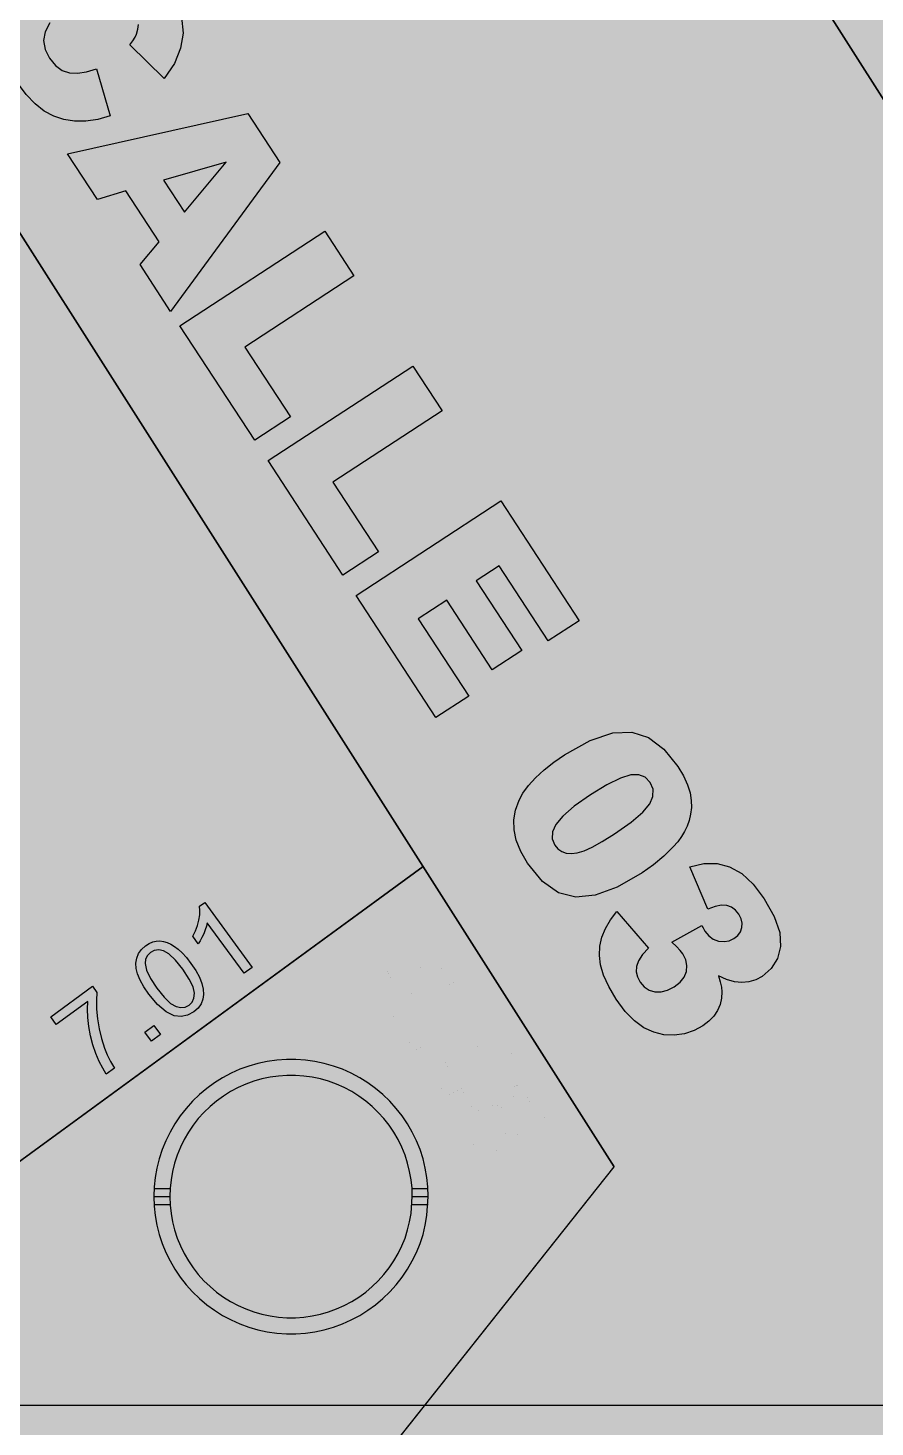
# Model space of a CAD drawing. Extents: x -5280327 to 29700, y -3925683 to 5564800.
# Drawn here: x 21422 to 21837, y 6137 to 6822 of the extents above; entities that cross this region are included whole.
import ezdxf

# ---------------------------------------------------------------- set-up
doc = ezdxf.new("R2010")
doc.units = 0
doc.linetypes.add('6', pattern=[2640.874023, 1320.437012, -1320.437012])
doc.layers.get('0').update_dxf_attribs({"linetype": 'CONTINUOUS'})
for name, color, linetype in [('31_PREDIOS_TOTAL', 7, 'CONTINUOUS'), ('CIRCULO', 7, 'CONTINUOUS'), ('LOTES', 7, 'CONTINUOUS')]:
    doc.layers.add(name, color=color, linetype=linetype)

msp = doc.modelspace()

# ---------------------------------------------------------------- linework, layer by layer
at = {"color": 7, "linetype": '6', "const_width": 10343.08}
msp.add_lwpolyline([(0, 29405.62), (24528.32, 0)], dxfattribs=at)
msp.add_lwpolyline([(0, 29405.62), (24528.32, 0)], dxfattribs=at)
at = {"color": 7}
for points in [[(22560.27, 7115.49), (22412.66, 7347.31), (21781.37, 6880.34), (21928.99, 6648.52), (22560.27, 7115.49)], [(21709, 6264.81), (21615.4, 6411.82), (20728.18, 5763.43), (20987.49, 5356.19), (21709, 6264.81)]]:
    msp.add_lwpolyline(points, dxfattribs=at)
for points in [[(21486.15, 7343.98, 66160.85), (22795.89, 8312.81, 66160.85), (22783.68, 8211.55, 66160.85), (22780.59, 7770.15, 66160.85), (22774.56, 7470.11, 66160.85), (22830.8, 7201.06, 66160.85), (22856.18, 7079.67, 66160.85), (22179.52, 6255.07, 66160.85), (21486.15, 7343.98, 66160.85)], [(17635.32, 4495.49, 66061.73), (18499.52, 3138.29, 66061.73), (20519.62, 4766.99, 66061.73), (21709, 6264.81, 66061.73), (21170.51, 7110.5, 66061.73), (17635.32, 4495.49, 66061.73)], [(21497.19, 6827.3, -190365.02), (21497.93, 6819.6, -190365.02), (21497.93, 6819.6, -190365.02), (21496.73, 6812.15, -190365.01), (21493.67, 6804.74, -190365.01), (21488.74, 6797.35, -190365), (21471.81, 6813.88, -190365.01), (21471.81, 6813.88, -190365.01), (21473.33, 6815.85, -190365.01), (21474.45, 6817.59, -190365.01), (21475.16, 6819.1, -190365.01), (21475.16, 6819.1, -190365.01), (21475.85, 6821.42, -190365.01), (21476.16, 6823.76, -190365.01)], [(21455.58, 6802.1, -190364.99), (21462.32, 6779.12, -190364.99), (21462.32, 6779.12, -190364.99), (21456.23, 6777.34, -190364.98), (21450.41, 6776.43, -190364.98), (21444.85, 6776.4, -190364.98), (21444.85, 6776.4, -190364.98), (21439.58, 6777.23, -190364.98), (21434.61, 6778.89, -190364.98), (21429.94, 6781.39, -190364.97), (21429.94, 6781.39, -190364.97), (21425.49, 6784.87, -190364.97), (21421.15, 6789.49, -190364.98), (21416.94, 6795.27, -190364.98), (21416.94, 6795.27, -190364.98), (21412.59, 6802.74, -190364.98), (21409.6, 6809.77, -190364.98), (21407.97, 6816.34, -190364.98), (21407.97, 6816.34, -190364.98), (21407.74, 6822.83, -190364.99)], [(21432.8, 6824.6, -190365), (21430.36, 6820.17, -190364.99), (21430.36, 6820.17, -190364.99), (21429.7, 6815.88, -190364.99), (21430.43, 6811.57, -190364.99), (21432.56, 6807.26, -190364.99), (21432.56, 6807.26, -190364.99), (21435.46, 6803.67, -190364.99), (21438.71, 6801.27, -190364.99), (21442.29, 6800.07, -190364.99), (21442.29, 6800.07, -190364.99), (21446.27, 6799.89, -190364.99), (21450.7, 6800.57, -190364.99), (21455.58, 6802.1, -190364.99)], [(21486.29, 6717.41, -190364.96), (21469.99, 6742.35, -190364.97), (21456.06, 6738.14, -190364.96), (21441.44, 6760.52, -190364.97), (21529.69, 6780.18, -190365.01), (21545.28, 6756.3, -190365), (21491.83, 6683.39, -190364.95), (21476.86, 6706.29, -190364.95), (21486.29, 6717.41, -190364.96)], [(21518.96, 6756.48, -190364.99), (21488.41, 6747.62, -190364.98), (21498.61, 6732.01, -190364.97), (21518.96, 6756.48, -190364.99)], [(21567.26, 6722.66, -190364.99), (21581.56, 6700.77, -190364.99), (21528.16, 6665.88, -190364.95), (21550.48, 6631.71, -190364.94), (21533.03, 6620.31, -190364.93), (21496.41, 6676.38, -190364.95), (21567.26, 6722.66, -190364.99)], [(21610.39, 6656.65, -190364.98), (21624.69, 6634.75, -190364.97), (21571.29, 6599.86, -190364.93), (21593.61, 6565.69, -190364.92), (21576.16, 6554.3, -190364.91), (21539.54, 6610.36, -190364.93), (21610.39, 6656.65, -190364.98)], [(21653.49, 6590.68, -190364.96), (21691.82, 6532, -190364.94), (21676.69, 6522.12, -190364.93), (21652.69, 6558.85, -190364.94), (21641.43, 6551.49, -190364.93), (21663.69, 6517.42, -190364.92), (21649.24, 6507.98, -190364.91), (21626.98, 6542.05, -190364.92), (21613.02, 6532.93, -190364.91), (21637.71, 6495.14, -190364.9), (21621.66, 6484.65, -190364.89), (21582.64, 6544.39, -190364.91), (21653.49, 6590.68, -190364.96)], [(21684.56, 6466.37, -190364.91), (21684.56, 6466.37, -190364.91), (21697.21, 6473.48, -190364.91), (21708.22, 6477.22, -190364.92), (21717.59, 6477.57, -190364.92), (21717.59, 6477.57, -190364.92), (21725.79, 6474.81, -190364.93), (21733.31, 6469.18, -190364.92), (21740.13, 6460.68, -190364.92), (21740.13, 6460.68, -190364.92), (21742.87, 6456.07, -190364.92), (21744.84, 6451.77, -190364.92), (21746.04, 6447.79, -190364.92), (21746.04, 6447.79, -190364.92), (21746.62, 6444.07, -190364.92), (21746.73, 6440.57, -190364.92), (21746.34, 6437.3, -190364.91), (21746.34, 6437.3, -190364.91), (21745.6, 6434.25, -190364.91), (21744.61, 6431.43, -190364.91), (21743.38, 6428.85, -190364.91), (21743.38, 6428.85, -190364.91), (21741.87, 6426.37, -190364.91), (21740.03, 6423.9, -190364.9), (21737.86, 6421.41, -190364.9), (21737.86, 6421.41, -190364.9), (21733.22, 6416.81, -190364.9), (21728.14, 6412.55, -190364.89), (21722.63, 6408.63, -190364.89), (21722.63, 6408.63, -190364.89), (21710.45, 6401.71, -190364.88), (21699.62, 6397.74, -190364.88), (21690.14, 6396.72, -190364.87), (21690.14, 6396.72, -190364.87), (21681.65, 6398.87, -190364.87), (21673.77, 6404.41, -190364.87), (21666.52, 6413.35, -190364.87), (21666.52, 6413.35, -190364.87), (21663.19, 6419.14, -190364.87), (21660.99, 6424.58, -190364.88), (21659.93, 6429.66, -190364.88), (21659.93, 6429.66, -190364.88), (21659.87, 6434.55, -190364.88), (21660.69, 6439.39, -190364.88), (21662.39, 6444.16, -190364.89), (21662.39, 6444.16, -190364.89), (21664.28, 6447.66, -190364.89), (21666.98, 6451.32, -190364.89), (21670.49, 6455.15, -190364.9), (21670.49, 6455.15, -190364.9), (21674.65, 6459, -190364.9), (21679.35, 6462.74, -190364.9), (21684.56, 6466.37, -190364.91)], [(21697.27, 6446.82, -190364.9), (21689.37, 6441.28, -190364.89), (21683.73, 6436.46, -190364.89), (21680.35, 6432.35, -190364.89), (21680.35, 6432.35, -190364.89), (21678.79, 6428.72, -190364.88), (21678.65, 6425.33, -190364.88), (21679.92, 6422.18, -190364.88), (21679.92, 6422.18, -190364.88), (21681.4, 6420.42, -190364.88), (21683.24, 6419.15, -190364.88), (21685.42, 6418.35, -190364.88), (21685.42, 6418.35, -190364.88), (21687.96, 6418.11, -190364.88), (21690.89, 6418.48, -190364.88), (21694.18, 6419.46, -190364.89), (21694.18, 6419.46, -190364.89), (21698.15, 6421.23, -190364.89), (21703.1, 6423.97, -190364.89), (21709.02, 6427.67, -190364.9), (21709.02, 6427.67, -190364.9), (21717.23, 6433.41, -190364.9), (21723.03, 6438.34, -190364.91), (21726.43, 6442.45, -190364.91), (21726.43, 6442.45, -190364.91), (21727.91, 6446.08, -190364.91), (21727.96, 6449.53, -190364.91), (21726.59, 6452.81, -190364.91), (21726.59, 6452.81, -190364.91), (21724.11, 6455.4, -190364.91), (21720.93, 6456.67, -190364.91), (21717.03, 6456.62, -190364.91), (21717.03, 6456.62, -190364.91), (21712, 6455.06, -190364.91), (21705.41, 6451.79, -190364.91), (21697.27, 6446.82, -190364.9)], [(21615.4, 6411.82, 66284.73), (18066.53, 3818.29, 66284.73)], [(21754.81, 6390.83, -190364.89), (21745.98, 6411.62, -190364.9), (21745.98, 6411.62, -190364.9), (21752.77, 6413.17, -190364.9), (21759.26, 6413.16, -190364.91), (21765.44, 6411.61, -190364.91), (21765.44, 6411.61, -190364.91), (21771.34, 6408.32, -190364.91), (21776.99, 6403.12, -190364.91), (21782.38, 6396.02, -190364.91), (21782.38, 6396.02, -190364.91), (21787.29, 6387.25, -190364.9), (21789.93, 6379.44, -190364.9), (21790.31, 6372.58, -190364.9), (21790.31, 6372.58, -190364.9), (21788.81, 6366.7, -190364.89), (21785.83, 6361.81, -190364.89), (21781.35, 6357.91, -190364.89), (21781.35, 6357.91, -190364.89), (21778.2, 6356.25, -190364.88), (21774.89, 6355.28, -190364.88), (21771.4, 6354.99, -190364.88), (21771.4, 6354.99, -190364.88), (21767.74, 6355.39, -190364.88), (21763.91, 6356.5, -190364.88), (21759.91, 6358.31, -190364.88), (21759.91, 6358.31, -190364.88), (21760.85, 6355.32, -190364.88), (21761.43, 6352.71, -190364.88), (21761.65, 6350.48, -190364.87), (21761.65, 6350.48, -190364.87), (21761.47, 6347.26, -190364.87), (21760.76, 6344.18, -190364.87), (21759.51, 6341.26, -190364.87), (21759.51, 6341.26, -190364.87), (21757.7, 6338.52, -190364.87), (21755.3, 6336.02, -190364.87), (21752.3, 6333.76, -190364.86), (21752.3, 6333.76, -190364.86), (21748, 6331.46, -190364.86), (21743.34, 6329.96, -190364.86), (21738.32, 6329.24, -190364.86), (21738.32, 6329.24, -190364.86), (21733.21, 6329.44, -190364.85), (21728.26, 6330.64, -190364.85), (21723.48, 6332.86, -190364.85), (21723.48, 6332.86, -190364.85), (21718.85, 6336.23, -190364.85), (21714.34, 6340.89, -190364.85), (21709.96, 6346.85, -190364.85), (21709.96, 6346.85, -190364.85), (21706.3, 6353, -190364.86), (21703.74, 6358.58, -190364.86), (21702.27, 6363.58, -190364.86), (21702.27, 6363.58, -190364.86), (21701.73, 6368.22, -190364.86), (21701.95, 6372.73, -190364.86), (21702.92, 6377.11, -190364.87), (21702.92, 6377.11, -190364.87), (21704.64, 6381.39, -190364.87), (21707.1, 6385.63, -190364.87), (21710.3, 6389.82, -190364.88), (21725.76, 6371.86, -190364.87), (21725.76, 6371.86, -190364.87), (21722.8, 6368.62, -190364.87), (21720.84, 6365.62, -190364.87), (21719.87, 6362.87, -190364.87), (21719.87, 6362.87, -190364.87), (21719.76, 6360.27, -190364.86), (21720.34, 6357.7, -190364.86), (21721.63, 6355.16, -190364.86), (21721.63, 6355.16, -190364.86), (21723.59, 6352.88, -190364.86), (21725.99, 6351.31, -190364.86), (21728.84, 6350.46, -190364.86), (21728.84, 6350.46, -190364.86), (21731.95, 6350.4, -190364.86), (21735.1, 6351.21, -190364.87), (21738.3, 6352.88, -190364.87), (21738.3, 6352.88, -190364.87), (21741.15, 6355.15, -190364.87), (21743.14, 6357.65, -190364.87), (21744.27, 6360.4, -190364.87), (21744.27, 6360.4, -190364.87), (21744.54, 6363.28, -190364.88), (21743.94, 6366.16, -190364.88), (21742.48, 6369.06, -190364.88), (21742.48, 6369.06, -190364.88), (21741.22, 6370.71, -190364.88), (21739.44, 6372.59, -190364.88), (21737.15, 6374.68, -190364.88), (21751.88, 6382.85, -190364.89), (21751.88, 6382.85, -190364.89), (21752.41, 6381.75, -190364.89), (21752.89, 6380.84, -190364.89), (21753.31, 6380.13, -190364.89), (21753.31, 6380.13, -190364.89), (21755.18, 6377.88, -190364.89), (21757.4, 6376.26, -190364.89), (21759.99, 6375.29, -190364.89), (21759.99, 6375.29, -190364.89), (21762.68, 6375, -190364.89), (21765.19, 6375.41, -190364.89), (21767.53, 6376.53, -190364.89), (21767.53, 6376.53, -190364.89), (21769.4, 6378.06, -190364.89), (21770.71, 6379.83, -190364.89), (21771.44, 6381.84, -190364.89), (21771.44, 6381.84, -190364.89), (21771.57, 6383.99, -190364.9), (21771.05, 6386.18, -190364.9), (21769.9, 6388.42, -190364.9), (21769.9, 6388.42, -190364.9), (21768.24, 6390.44, -190364.9), (21766.31, 6391.87, -190364.9), (21764.1, 6392.7, -190364.9), (21764.1, 6392.7, -190364.9), (21761.5, 6392.85, -190364.9), (21758.4, 6392.23, -190364.89), (21754.81, 6390.83, -190364.89)], [(20519.62, 4766.99, 66061.73), (21709, 6264.81, 66061.73)]]:
    msp.add_polyline3d(points, dxfattribs=at)
at = {"layer": '31_PREDIOS_TOTAL', "color": 7, "const_width": 0.00153}
for points in [[(21598.96, 6341.02), (21606.87, 6346.06), (21597.74, 6360.39), (21601.46, 6362.76), (21632.47, 6361.31), (21634.58, 6358), (21613.17, 6344.37), (21616.01, 6339.91), (21612.29, 6337.54), (21609.45, 6342), (21601.54, 6336.97), (21598.96, 6341.02)], [(21625.48, 6357.91), (21604, 6358.77), (21610.59, 6348.43)], [(21608.47, 6326.08), (21613.09, 6329.02), (21616.03, 6324.4), (21611.41, 6321.46), (21608.47, 6326.08)], [(21623.47, 6302.53), (21631.38, 6307.57), (21622.25, 6321.9), (21625.97, 6324.27), (21656.98, 6322.82), (21659.09, 6319.51), (21637.68, 6305.88), (21640.52, 6301.42), (21636.8, 6299.05), (21633.96, 6303.51), (21626.05, 6298.48), (21623.47, 6302.53)], [(21649.99, 6319.42), (21628.51, 6320.28), (21635.09, 6309.94)], [(21640.18, 6295.38), (21643.26, 6291.35), (21643.26, 6291.35), (21641.64, 6289.68), (21640.55, 6287.96), (21639.98, 6286.17), (21639.98, 6286.17), (21639.89, 6284.39), (21640.25, 6282.67), (21641.06, 6281.02), (21641.06, 6281.02), (21642.49, 6279.32), (21644.27, 6278.14), (21646.43, 6277.47), (21646.43, 6277.47), (21648.78, 6277.38), (21651.16, 6277.95), (21653.58, 6279.17), (21653.58, 6279.17), (21655.59, 6280.76), (21657, 6282.57), (21657.81, 6284.61), (21657.81, 6284.61), (21658.01, 6286.75), (21657.6, 6288.88), (21656.57, 6290.99), (21656.57, 6290.99), (21655.66, 6292.19), (21654.62, 6293.18), (21653.42, 6293.96), (21653.42, 6293.96), (21652.15, 6294.52), (21650.85, 6294.86), (21649.54, 6294.97), (21647.61, 6299.09), (21666.61, 6306.7), (21677.07, 6290.27), (21673.2, 6287.8), (21664.8, 6300.98), (21654.79, 6297.11), (21654.79, 6297.11), (21657.23, 6295.83), (21659.24, 6294.19), (21660.84, 6292.19), (21660.84, 6292.19), (21662.25, 6289.24), (21662.8, 6286.17), (21662.49, 6282.98), (21662.49, 6282.98), (21661.35, 6279.93), (21659.42, 6277.3), (21656.68, 6275.1), (21656.68, 6275.1), (21653.64, 6273.57), (21650.5, 6272.79), (21647.26, 6272.77), (21647.26, 6272.77), (21643.52, 6273.73), (21640.34, 6275.77), (21637.73, 6278.89), (21637.73, 6278.89), (21636.21, 6281.89), (21635.49, 6284.88), (21635.56, 6287.86), (21635.56, 6287.86), (21636.39, 6290.68), (21637.93, 6293.18), (21640.18, 6295.38)]]:
    msp.add_lwpolyline(points, dxfattribs=at)
at = {"layer": '31_PREDIOS_TOTAL', "color": 7}
for points in [[(21531.71, 6362.35, 33030.86), (21527.83, 6359.51, 33030.86), (21509.75, 6384.25, 33030.86), (21509.75, 6384.25, 33030.86), (21509.37, 6382.61, 33030.86), (21508.79, 6380.82, 33030.86), (21508.02, 6378.89, 33030.86), (21508.02, 6378.89, 33030.86), (21507.16, 6377, 33030.86), (21506.28, 6375.34, 33030.86), (21505.4, 6373.9, 33030.86), (21502.66, 6377.65, 33030.86), (21502.66, 6377.65, 33030.86), (21503.94, 6380.26, 33030.86), (21504.94, 6382.89, 33030.86), (21505.64, 6385.52, 33030.86), (21505.64, 6385.52, 33030.86), (21506.06, 6388.03, 33030.86), (21506.18, 6390.28, 33030.86), (21506, 6392.27, 33030.86), (21508.51, 6394.1, 33030.86), (21531.71, 6362.35, 33030.86)], [(21481.12, 6349.3, 33030.86), (21481.12, 6349.3, 33030.86), (21478.69, 6352.89, 33030.86), (21476.88, 6356.18, 33030.86), (21475.68, 6359.17, 33030.86), (21475.68, 6359.17, 33030.86), (21475.03, 6361.93, 33030.86), (21474.89, 6364.53, 33030.86), (21475.25, 6366.95, 33030.86), (21475.25, 6366.95, 33030.86), (21476.15, 6369.19, 33030.86), (21477.61, 6371.2, 33030.86), (21479.62, 6372.99, 33030.86), (21479.62, 6372.99, 33030.86), (21481.34, 6374.07, 33030.86), (21483.07, 6374.82, 33030.86), (21484.84, 6375.23, 33030.86), (21484.84, 6375.23, 33030.86), (21486.62, 6375.33, 33030.86), (21488.39, 6375.12, 33030.86), (21490.17, 6374.6, 33030.86), (21490.17, 6374.6, 33030.86), (21491.95, 6373.78, 33030.86), (21493.75, 6372.69, 33030.86), (21495.57, 6371.33, 33030.86), (21495.57, 6371.33, 33030.86), (21497.47, 6369.55, 33030.86), (21499.53, 6367.24, 33030.86), (21501.74, 6364.37, 33030.86), (21501.74, 6364.37, 33030.86), (21504.15, 6360.81, 33030.86), (21505.96, 6357.54, 33030.86), (21507.16, 6354.55, 33030.86), (21507.16, 6354.55, 33030.86), (21507.82, 6351.8, 33030.86), (21507.96, 6349.2, 33030.86), (21507.61, 6346.77, 33030.86), (21507.61, 6346.77, 33030.86), (21506.71, 6344.53, 33030.86), (21505.25, 6342.51, 33030.86), (21503.22, 6340.7, 33030.86), (21503.22, 6340.7, 33030.86), (21500.13, 6339, 33030.86), (21496.93, 6338.34, 33030.86), (21493.64, 6338.73, 33030.86), (21493.64, 6338.73, 33030.86), (21489.58, 6340.65, 33030.86), (21485.41, 6344.17, 33030.86), (21481.12, 6349.3, 33030.86)], [(21485.11, 6352.22, 33030.86), (21488.68, 6347.76, 33030.86), (21491.82, 6344.75, 33030.86), (21494.51, 6343.19, 33030.86), (21494.51, 6343.19, 33030.86), (21496.86, 6342.71, 33030.86), (21498.99, 6342.95, 33030.86), (21500.89, 6343.9, 33030.86), (21500.89, 6343.9, 33030.86), (21502.37, 6345.42, 33030.86), (21503.24, 6347.38, 33030.86), (21503.49, 6349.77, 33030.86), (21503.49, 6349.77, 33030.86), (21502.83, 6352.81, 33030.86), (21500.91, 6356.71, 33030.86), (21497.75, 6361.46, 33030.86), (21497.75, 6361.46, 33030.86), (21494.17, 6365.93, 33030.86), (21491.04, 6368.95, 33030.86), (21488.35, 6370.5, 33030.86), (21488.35, 6370.5, 33030.86), (21485.99, 6370.97, 33030.86), (21483.85, 6370.72, 33030.86), (21481.93, 6369.75, 33030.86), (21481.93, 6369.75, 33030.86), (21480.45, 6368.28, 33030.86), (21479.58, 6366.49, 33030.86), (21479.31, 6364.36, 33030.86), (21479.31, 6364.36, 33030.86), (21480.01, 6361.08, 33030.86), (21481.94, 6357.03, 33030.86), (21485.11, 6352.22, 33030.86)], [(21435.85, 6334.45, 33030.86), (21433.13, 6338.19, 33030.86), (21453.6, 6353.15, 33030.86), (21455.8, 6350.13, 33030.86), (21455.8, 6350.13, 33030.86), (21455.53, 6346.28, 33030.86), (21455.62, 6341.98, 33030.86), (21456.06, 6337.21, 33030.86), (21456.06, 6337.21, 33030.86), (21456.85, 6332.29, 33030.86), (21457.99, 6327.52, 33030.86), (21459.48, 6322.9, 33030.86), (21459.48, 6322.9, 33030.86), (21460.8, 6319.67, 33030.86), (21462.42, 6316.41, 33030.86), (21464.35, 6313.12, 33030.86), (21460.36, 6310.21, 33030.86), (21460.36, 6310.21, 33030.86), (21458.6, 6313.01, 33030.86), (21456.9, 6316.37, 33030.86), (21455.24, 6320.29, 33030.86), (21455.24, 6320.29, 33030.86), (21453.76, 6324.56, 33030.86), (21452.62, 6328.93, 33030.86), (21451.81, 6333.43, 33030.86), (21451.81, 6333.43, 33030.86), (21451.33, 6337.83, 33030.86), (21451.17, 6341.95, 33030.86), (21451.34, 6345.77, 33030.86), (21435.85, 6334.45, 33030.86)], [(21482.42, 6326.33, 33030.86), (21479.19, 6330.75, 33030.86), (21483.61, 6333.99, 33030.86), (21486.84, 6329.56, 33030.86), (21482.42, 6326.33, 33030.86)]]:
    msp.add_polyline3d(points, dxfattribs=at)
at = {"layer": '@NUMEROS DE LOTES', "color": 7, "const_width": 9.98}
for points in [[(21536.41, 6279.71), (21536.41, 6223.95), (21521.01, 6223.95), (21521.01, 6260.49), (21521.01, 6260.49), (21518.54, 6258.72), (21516.13, 6257.18), (21513.77, 6255.89), (21513.77, 6255.89), (21511.24, 6254.73), (21508.32, 6253.61), (21505, 6252.52), (21505, 6265.02), (21505, 6265.02), (21509.8, 6266.8), (21513.82, 6268.81), (21517.08, 6271.04), (21517.08, 6271.04), (21519.74, 6273.56), (21521.98, 6276.46), (21523.81, 6279.71), (21536.41, 6279.71)], [(21597.57, 6223.95), (21551.86, 6223.95), (21551.86, 6223.95), (21552.74, 6228.37), (21554.33, 6232.62), (21556.63, 6236.68), (21556.63, 6236.68), (21560.06, 6240.9), (21565.04, 6245.59), (21571.57, 6250.77), (21571.57, 6250.77), (21575.5, 6253.82), (21578.36, 6256.33), (21580.14, 6258.32), (21580.14, 6258.32), (21581.18, 6260.01), (21581.8, 6261.65), (21582.01, 6263.22), (21582.01, 6263.22), (21581.8, 6264.81), (21581.19, 6266.24), (21580.16, 6267.5), (21580.16, 6267.5), (21578.82, 6268.49), (21577.26, 6269.08), (21575.5, 6269.28), (21575.5, 6269.28), (21573.67, 6269.08), (21572.08, 6268.46), (21570.73, 6267.45), (21570.73, 6267.45), (21569.63, 6265.91), (21568.8, 6263.76), (21568.24, 6260.98), (21552.98, 6262.21), (21552.98, 6262.21), (21553.75, 6266.19), (21554.85, 6269.53), (21556.28, 6272.25), (21556.28, 6272.25), (21558.09, 6274.47), (21560.34, 6276.32), (21563.03, 6277.79), (21563.03, 6277.79), (21566.3, 6278.86), (21570.32, 6279.5), (21575.09, 6279.71), (21575.09, 6279.71), (21580.05, 6279.51), (21584.22, 6278.9), (21587.6, 6277.88), (21587.6, 6277.88), (21590.37, 6276.44), (21592.71, 6274.57), (21594.63, 6272.25), (21594.63, 6272.25), (21596.05, 6269.62), (21596.91, 6266.78), (21597.19, 6263.74), (21597.19, 6263.74), (21596.87, 6260.45), (21595.89, 6257.26), (21594.26, 6254.17), (21594.26, 6254.17), (21591.77, 6251.03), (21588.21, 6247.69), (21583.58, 6244.15), (21583.58, 6244.15), (21580.85, 6242.24), (21578.8, 6240.75), (21577.43, 6239.69), (21577.43, 6239.69), (21576.33, 6238.76), (21575.12, 6237.65), (21573.78, 6236.37), (21597.57, 6236.37), (21597.57, 6223.95)]]:
    msp.add_lwpolyline(points, dxfattribs=at)
at = {"layer": 'CIRCULO', "color": 7}
for points in [[(21617.96, 6250.26), (21617.8, 6254.94), (21617.31, 6259.6), (21616.49, 6264.22), (21615.36, 6268.76), (21613.91, 6273.22), (21612.16, 6277.57), (21610.1, 6281.78), (21607.76, 6285.84), (21605.14, 6289.72), (21602.25, 6293.41), (21599.12, 6296.9), (21595.75, 6300.15), (21592.16, 6303.17), (21588.36, 6305.92), (21584.39, 6308.4), (21580.25, 6310.6), (21575.97, 6312.51), (21571.57, 6314.11), (21567.06, 6315.4), (21562.48, 6316.38), (21557.84, 6317.03), (21553.16, 6317.36), (21548.48, 6317.36), (21543.8, 6317.03), (21539.16, 6316.38), (21534.58, 6315.4), (21530.07, 6314.11), (21525.67, 6312.51), (21521.39, 6310.6), (21517.25, 6308.4), (21513.28, 6305.92), (21509.49, 6303.17), (21505.9, 6300.15), (21502.52, 6296.9), (21499.39, 6293.41), (21496.5, 6289.72), (21493.88, 6285.84), (21491.54, 6281.78), (21489.49, 6277.57), (21487.73, 6273.22), (21486.28, 6268.76), (21485.15, 6264.22), (21484.33, 6259.6), (21483.84, 6254.94), (21483.68, 6250.26), (21483.84, 6245.57), (21484.33, 6240.91), (21485.15, 6236.3), (21486.28, 6231.75), (21487.73, 6227.3), (21489.49, 6222.95), (21491.54, 6218.74), (21493.88, 6214.68), (21496.5, 6210.79), (21499.39, 6207.1), (21502.52, 6203.62), (21505.9, 6200.36), (21509.49, 6197.35), (21513.28, 6194.6), (21517.25, 6192.11), (21521.39, 6189.91), (21525.67, 6188.01), (21530.07, 6186.4), (21534.58, 6185.11), (21539.16, 6184.14), (21543.8, 6183.49), (21548.48, 6183.16), (21553.16, 6183.16), (21557.84, 6183.49), (21562.48, 6184.14), (21567.06, 6185.11), (21571.57, 6186.4), (21575.97, 6188.01), (21580.25, 6189.91), (21584.39, 6192.11), (21588.36, 6194.6), (21592.16, 6197.35), (21595.75, 6200.36), (21599.12, 6203.62), (21602.25, 6207.1), (21605.14, 6210.79), (21607.76, 6214.68), (21610.1, 6218.74), (21612.16, 6222.95), (21613.91, 6227.3), (21615.36, 6231.75), (21616.49, 6236.3), (21617.31, 6240.91), (21617.96, 6250.26)], [(21610.13, 6250.26), (21609.98, 6254.4), (21609.55, 6258.51), (21608.83, 6262.59), (21607.83, 6266.61), (21606.55, 6270.54), (21605, 6274.38), (21603.19, 6278.1), (21601.12, 6281.69), (21598.8, 6285.12), (21596.25, 6288.38), (21593.48, 6291.46), (21590.5, 6294.33), (21587.33, 6296.99), (21583.98, 6299.43), (21580.47, 6301.62), (21576.82, 6303.56), (21573.04, 6305.25), (21569.15, 6306.66), (21565.17, 6307.8), (21561.12, 6308.66), (21557.02, 6309.24), (21552.89, 6309.53), (21548.75, 6309.53), (21544.62, 6309.24), (21540.52, 6308.66), (21536.47, 6307.8), (21532.49, 6306.66), (21528.6, 6305.25), (21524.82, 6303.56), (21521.17, 6301.62), (21517.66, 6299.43), (21514.31, 6296.99), (21511.14, 6294.33), (21508.16, 6291.46), (21505.39, 6288.38), (21502.84, 6285.12), (21500.53, 6281.69), (21498.46, 6278.1), (21496.64, 6274.38), (21495.09, 6270.54), (21493.81, 6266.61), (21492.81, 6262.59), (21492.09, 6258.51), (21491.66, 6254.4), (21491.51, 6250.26), (21491.66, 6246.12), (21492.09, 6242), (21492.81, 6237.93), (21493.81, 6233.91), (21495.09, 6229.97), (21496.64, 6226.14), (21498.46, 6222.42), (21500.53, 6218.83), (21502.84, 6215.4), (21505.39, 6212.14), (21508.16, 6209.06), (21511.14, 6206.18), (21514.31, 6203.52), (21517.66, 6201.09), (21521.17, 6198.9), (21524.82, 6196.95), (21528.6, 6195.27), (21532.49, 6193.85), (21536.47, 6192.71), (21540.52, 6191.85), (21544.62, 6191.28), (21548.75, 6190.99), (21552.89, 6190.99), (21557.02, 6191.28), (21561.12, 6191.85), (21565.17, 6192.71), (21569.15, 6193.85), (21573.04, 6195.27), (21576.82, 6196.95), (21580.47, 6198.9), (21583.98, 6201.09), (21587.33, 6203.52), (21590.5, 6206.18), (21593.48, 6209.06), (21596.25, 6212.14), (21598.8, 6215.4), (21601.12, 6218.83), (21603.19, 6222.42), (21605, 6226.14), (21606.55, 6229.97), (21607.83, 6233.91), (21608.83, 6237.93), (21609.55, 6242), (21610.13, 6250.26)], [(21483.68, 6250.26), (21491.51, 6250.26)], [(21483.8, 6254.17), (21491.64, 6254.17)], [(21610, 6254.17), (21617.85, 6254.17)], [(21610.13, 6250.26), (21617.96, 6250.26)], [(21483.8, 6246.34), (21491.64, 6246.34)], [(21610, 6246.34), (21617.85, 6246.34)]]:
    msp.add_lwpolyline(points, dxfattribs=at)
at = {"layer": 'Cuadricula Coordenadas', "color": 7}
msp.add_lwpolyline([(15472.17, 6148.24), (24151.22, 6148.24)], dxfattribs=at)
at = {"layer": 'LOTES', "color": 7}
for points in [[(21486.15, 7343.98, 66061.73), (22179.52, 6255.07, 66061.73)], [(21170.51, 7110.5, 33030.86), (20949.56, 6947.06, 33030.86), (21393.59, 6249.72, 33030.86), (21615.4, 6411.82, 33030.86), (21170.51, 7110.5, 33030.86)], [(21170.51, 7110.5, 66061.73), (21709, 6264.81, 66061.73)], [(21615.4, 6411.82, 33030.86), (20284.57, 5439.24, 33030.86), (20626.74, 4901.89, 33030.86), (21709, 6264.81, 33030.86)], [(21709, 6264.81, 33030.86), (21615.4, 6411.82, 33030.86), (20284.57, 5439.24, 33030.86), (20626.74, 4901.89, 33030.86), (21709, 6264.81, 33030.86)]]:
    msp.add_polyline3d(points, dxfattribs=at)

doc.saveas('drawing.dxf')
